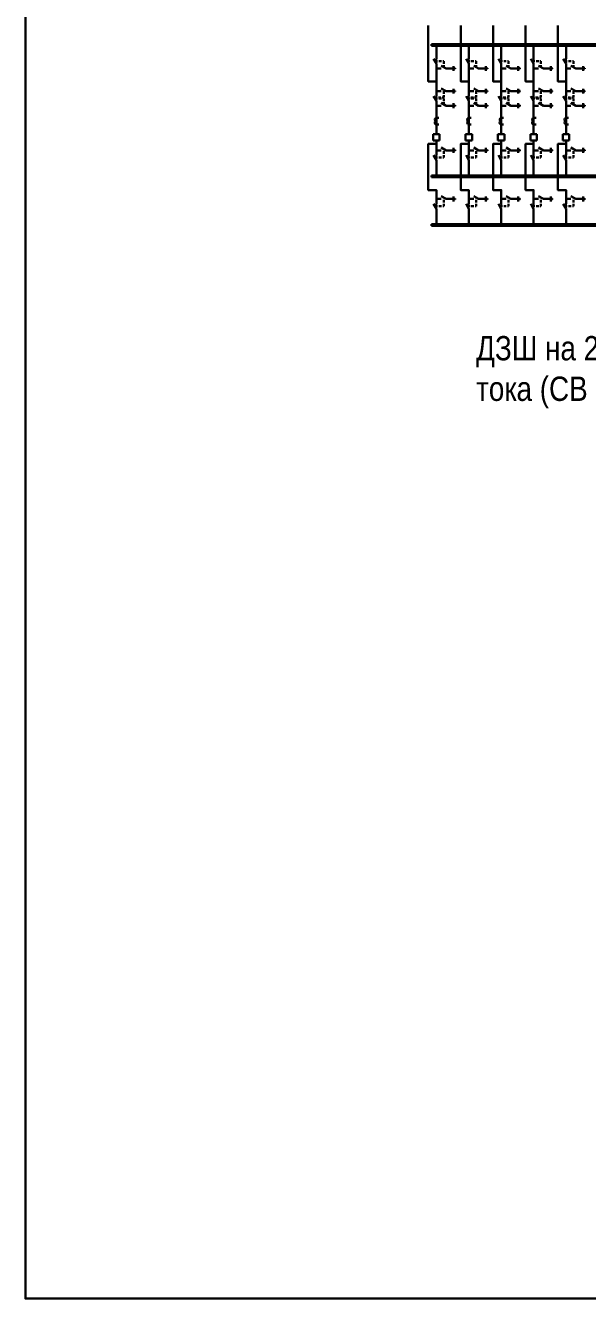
# Model space of a CAD drawing. Header units: millimetres. Extents: x -2550 to 7325, y -3772 to 3128.
# Drawn here: x 5289 to 5982, y -1712 to -142 of the extents above; entities that cross this region are included whole.
import ezdxf
from ezdxf.enums import TextEntityAlignment as Align

# ---------------------------------------------------------------- set-up
doc = ezdxf.new("R2010")
doc.units = ezdxf.units.MM
doc.linetypes.add('штриховая2', pattern=[9.525, 6.35, -3.175])
doc.layers.add('Основная', color=7, linetype='Continuous', lineweight=30)
doc.styles.add('Narrow', font='ARIALN.TTF')
doc.styles.add('Вывод', font='tahoma.ttf', dxfattribs={"height": 2.5})
doc.styles.add('Компонент', font='ARIALN.TTF', dxfattribs={"height": 3.5})

# ---------------------------------------------------------------- blocks, each defined once
blk = doc.blocks.new('*U96')
at = {"color": 0, "linetype": 'ByBlock'}
for p, q in [((0, 0), (979, 0)), ((0, -2), (0, 0)), ((979, -2), (979, 0)), ((0, -2), (979, -2))]:
    blk.add_line(p, q, dxfattribs=at)
at = {"layer": 'Основная', "style": 'Компонент'}
blk.add_attdef('ОШ', text='', height=3.5, dxfattribs=at).set_placement((6, 4), align=Align.MIDDLE_CENTER)
blk = doc.blocks.new('*U97')
at = {"color": 0, "linetype": 'ByBlock'}
for p, q in [((0, 0), (901, 0)), ((0, -2), (0, 0)), ((901, -2), (901, 0)), ((0, -2), (901, -2))]:
    blk.add_line(p, q, dxfattribs=at)
at = {"layer": 'Основная', "style": 'Компонент'}
blk.add_attdef('ОШ', text='', height=3.5, dxfattribs=at).set_placement((6, 4), align=Align.MIDDLE_CENTER)
blk = doc.blocks.new('*U18')
at = {"color": 0, "linetype": 'ByBlock'}
blk.add_line((0, 0), (6, 3.4), dxfattribs=at)
blk = doc.blocks.new('*U74')
at = {"color": 0}
for p, q in [((-3, 0), (-9, 0)), ((9, 0), (3, 0))]:
    blk.add_line(p, q, dxfattribs=at)
at = {"color": 0, "ltscale": 0.25, "xscale": -1, "rotation": 359.9999999999999}
blk.add_blockref('*U18', (3, 0), dxfattribs=at)
at = {"layer": 'Основная'}
for tag, height, style, p in [('ОУ', 3.5, 'Компонент', (-25, 0)), ('В1', 2.5, 'Вывод', (-7, -2)), ('В2', 2.5, 'Вывод', (7, -2))]:
    blk.add_attdef(tag, text='', height=height, dxfattribs=dict(at, style=style)).set_placement(p, align=Align.MIDDLE_CENTER)
blk = doc.blocks.new('*U78')
at = {"color": 0, "linetype": 'ByBlock'}
blk.add_line((-3, 0), (0, 0), dxfattribs=at)
at = {"color": 0}
for p, q in [((0, -3), (0, 3)), ((1, -1.5), (1, 1.5)), ((2, -0.5), (2, 0.5))]:
    blk.add_line(p, q, dxfattribs=at)
blk = doc.blocks.new('*U10')
at = {"color": 0}
blk.add_line((0, -1), (0, 1), dxfattribs=at)
blk = doc.blocks.new('*U79')
at = {"color": 0, "linetype": 'ByBlock'}
for p, q in [((0, 3), (0, 9)), ((0, -9), (0, -3))]:
    blk.add_line(p, q, dxfattribs=at)
at = {"color": 0, "linetype": 'ByBlock', "ltscale": 0.25, "rotation": 89.99999999999999}
for name, p in [('*U18', (0, -3)), ('*U10', (0, 3))]:
    blk.add_blockref(name, p, dxfattribs=at)
at = {"layer": 'Основная'}
for tag, height, style, p in [('ОУ', 3.5, 'Компонент', (-12, 0)), ('В1', 2.5, 'Вывод', (2, 7)), ('В2', 2.5, 'Вывод', (2, -7))]:
    blk.add_attdef(tag, text='', height=height, dxfattribs=dict(at, style=style)).set_placement(p, align=Align.MIDDLE_CENTER)
blk = doc.blocks.new('*U37')
at = {"color": 0, "linetype": 'ByBlock'}
for p, q in [((0, 0), (-8, 0)), ((-8, -8), (-8, 0)), ((0, -8), (0, 0)), ((0, -8), (-8, -8))]:
    blk.add_line(p, q, dxfattribs=at)
at = {"layer": 'Основная', "style": 'Компонент'}
blk.add_attdef('ОУ', text='', height=3.5, dxfattribs=at).set_placement((-15, -3), align=Align.MIDDLE_CENTER)
blk = doc.blocks.new('*U70')
at = {"color": 0, "ltscale": 0.25, "const_width": 0.6}
blk.add_lwpolyline([(0, -0.3, 1), (0, 0.3, 1)], format="xyb", close=True, dxfattribs=at)
at = {"layer": 'Основная', "color": 0}
for p, q in [((0, 7), (0, 9)), ((0, 2), (0, 7)), ((0, 0), (0, 2))]:
    blk.add_line(p, q, dxfattribs=at)
blk = doc.blocks.new('*U81')
at = {"color": 0, "linetype": 'ByBlock'}
for p, q in [((0, -5), (0, 5)), ((0, 4), (3, 4)), ((0, -4), (3, -4))]:
    blk.add_line(p, q, dxfattribs=at)
for centre, major_axis, start_param, end_param in [((0, -2), (-2, 0), 4.712389, 7.853982), ((0, 2), (0, -2), 3.141593, 6.283185)]:
    blk.add_ellipse(centre, major_axis=major_axis, ratio=1, start_param=start_param, end_param=end_param, dxfattribs=at)
at = {"layer": 'Основная', "linetype": 'ByBlock'}
for tag, height, style, p in [('ОУ', 3.5, 'Компонент', (-6, 0)), ('В1', 2.5, 'Вывод', (5, 6)), ('В2', 2.5, 'Вывод', (5, -6))]:
    blk.add_attdef(tag, text='', height=height, dxfattribs=dict(at, style=style)).set_placement(p, align=Align.MIDDLE_CENTER)
blk = doc.blocks.new('*U98')
at = {"color": 0, "linetype": 'ByBlock'}
for p, q in [((0, 0), (826, 0)), ((0, -2), (0, 0)), ((826, -2), (826, 0)), ((0, -2), (826, -2))]:
    blk.add_line(p, q, dxfattribs=at)
at = {"layer": 'Основная', "style": 'Компонент'}
blk.add_attdef('ОШ', text='', height=3.5, dxfattribs=at).set_placement((6, 4), align=Align.MIDDLE_CENTER)

msp = doc.modelspace()

# ---------------------------------------------------------------- linework, layer by layer
at = {"layer": 'Основная'}
msp.add_lwpolyline([(5289, 1125), (7325, 1125), (7325, -1712), (5289, -1712)], close=True, dxfattribs=at)
for points in [[(5786, -148), (5786, -142)], [(5786, -148), (5786, -211), (5796, -211)], [(5826, -148), (5826, -142)], [(5826, -148), (5826, -211), (5836, -211)], [(5866, -148), (5866, -142)], [(5866, -148), (5866, -211), (5876, -211)], [(5906, -148), (5906, -142)], [(5906, -148), (5906, -211), (5916, -211)], [(5946, -148), (5946, -142)], [(5946, -148), (5946, -211), (5956, -211)], [(5796, -177), (5796, -166)], [(5836, -177), (5836, -166)], [(5876, -177), (5876, -166)], [(5916, -177), (5916, -166)], [(5956, -177), (5956, -166)], [(5796, -214), (5796, -195)], [(5836, -214), (5836, -195)], [(5876, -214), (5876, -195)], [(5916, -214), (5916, -195)], [(5956, -214), (5956, -195)], [(5796, -276), (5796, -241)], [(5836, -276), (5836, -241)], [(5876, -276), (5876, -241)], [(5916, -276), (5916, -241)], [(5956, -276), (5956, -241)], [(5796, -356), (5796, -345), (5786, -345), (5786, -288), (5796, -288)], [(5796, -296), (5796, -284)], [(5836, -356), (5836, -345), (5826, -345), (5826, -288), (5836, -288)], [(5836, -296), (5836, -284)], [(5876, -356), (5876, -345), (5866, -345), (5866, -288), (5876, -288)], [(5876, -296), (5876, -284)], [(5916, -356), (5916, -345), (5906, -345), (5906, -288), (5916, -288)], [(5916, -296), (5916, -284)], [(5956, -356), (5956, -345), (5946, -345), (5946, -288), (5956, -288)], [(5956, -296), (5956, -284)], [(5796, -314), (5796, -328)], [(5836, -314), (5836, -328)], [(5876, -314), (5876, -328)], [(5916, -314), (5916, -328)], [(5956, -314), (5956, -328)], [(5796, -374), (5796, -388)], [(5836, -374), (5836, -388)], [(5876, -374), (5876, -388)], [(5916, -374), (5916, -388)], [(5956, -374), (5956, -388)]]:
    msp.add_lwpolyline(points, dxfattribs=at)
at = {"layer": 'Основная', "ltscale": 0.25, "const_width": 0.6}
for points in [[(5795.7, -166, 1), (5796.3, -166, 1)], [(5835.7, -166, 1), (5836.3, -166, 1)], [(5875.7, -166, 1), (5876.3, -166, 1)], [(5915.7, -166, 1), (5916.3, -166, 1)], [(5955.7, -166, 1), (5956.3, -166, 1)], [(5795.7, -195, 1), (5796.3, -195, 1)], [(5835.7, -195, 1), (5836.3, -195, 1)], [(5875.7, -195, 1), (5876.3, -195, 1)], [(5915.7, -195, 1), (5916.3, -195, 1)], [(5955.7, -195, 1), (5956.3, -195, 1)], [(5795.7, -211, 1), (5796.3, -211, 1)], [(5835.7, -211, 1), (5836.3, -211, 1)], [(5875.7, -211, 1), (5876.3, -211, 1)], [(5915.7, -211, 1), (5916.3, -211, 1)], [(5955.7, -211, 1), (5956.3, -211, 1)], [(5795.7, -241, 1), (5796.3, -241, 1)], [(5835.7, -241, 1), (5836.3, -241, 1)], [(5875.7, -241, 1), (5876.3, -241, 1)], [(5915.7, -241, 1), (5916.3, -241, 1)], [(5955.7, -241, 1), (5956.3, -241, 1)], [(5795.7, -288, 1), (5796.3, -288, 1)], [(5795.7, -296, 1), (5796.3, -296, 1)], [(5835.7, -288, 1), (5836.3, -288, 1)], [(5835.7, -296, 1), (5836.3, -296, 1)], [(5875.7, -288, 1), (5876.3, -288, 1)], [(5875.7, -296, 1), (5876.3, -296, 1)], [(5915.7, -288, 1), (5916.3, -288, 1)], [(5915.7, -296, 1), (5916.3, -296, 1)], [(5955.7, -288, 1), (5956.3, -288, 1)], [(5955.7, -296, 1), (5956.3, -296, 1)], [(5795.7, -328, 1), (5796.3, -328, 1)], [(5835.7, -328, 1), (5836.3, -328, 1)], [(5875.7, -328, 1), (5876.3, -328, 1)], [(5915.7, -328, 1), (5916.3, -328, 1)], [(5955.7, -328, 1), (5956.3, -328, 1)], [(5795.7, -356, 1), (5796.3, -356, 1)], [(5835.7, -356, 1), (5836.3, -356, 1)], [(5875.7, -356, 1), (5876.3, -356, 1)], [(5915.7, -356, 1), (5916.3, -356, 1)], [(5955.7, -356, 1), (5956.3, -356, 1)], [(5795.7, -388, 1), (5796.3, -388, 1)], [(5835.7, -388, 1), (5836.3, -388, 1)], [(5875.7, -388, 1), (5876.3, -388, 1)], [(5915.7, -388, 1), (5916.3, -388, 1)], [(5955.7, -388, 1), (5956.3, -388, 1)]]:
    msp.add_lwpolyline(points, format="xyb", close=True, dxfattribs=at)
at = {"layer": 'Основная', "linetype": 'штриховая2', "ltscale": 0.5}
for points in [[(5794.3, -186), (5805, -186), (5805, -193.3)], [(5834.3, -186), (5845, -186), (5845, -193.3)], [(5874.3, -186), (5885, -186), (5885, -193.3)], [(5914.3, -186), (5925, -186), (5925, -193.3)], [(5954.3, -186), (5965, -186), (5965, -193.3)], [(5793.7, -231), (5805, -231), (5805, -221.3)], [(5794.3, -232), (5805, -232), (5805, -239.3)], [(5833.7, -231), (5845, -231), (5845, -221.3)], [(5834.3, -232), (5845, -232), (5845, -239.3)], [(5873.7, -231), (5885, -231), (5885, -221.3)], [(5874.3, -232), (5885, -232), (5885, -239.3)], [(5913.7, -231), (5925, -231), (5925, -221.3)], [(5914.3, -232), (5925, -232), (5925, -239.3)], [(5953.7, -231), (5965, -231), (5965, -221.3)], [(5954.3, -232), (5965, -232), (5965, -239.3)], [(5794.3, -305), (5805, -305), (5805, -294.3)], [(5834.3, -305), (5845, -305), (5845, -294.3)], [(5874.3, -305), (5885, -305), (5885, -294.3)], [(5914.3, -305), (5925, -305), (5925, -294.3)], [(5954.3, -305), (5965, -305), (5965, -294.3)], [(5794.3, -365), (5805, -365), (5805, -354.3)], [(5834.3, -365), (5845, -365), (5845, -354.3)], [(5874.3, -365), (5885, -365), (5885, -354.3)], [(5914.3, -365), (5925, -365), (5925, -354.3)], [(5954.3, -365), (5965, -365), (5965, -354.3)]]:
    msp.add_lwpolyline(points, dxfattribs=at)

# ---------------------------------------------------------------- block references
at = {"layer": 'Основная', "ltscale": 0.25}
for name, p in [('*U98', (5790, -165)), ('*U79', (5796, -186)), ('*U79', (5836, -186)), ('*U79', (5876, -186)), ('*U79', (5916, -186)), ('*U79', (5956, -186)), ('*U74', (5805, -195)), ('*U78', (5817, -195)), ('*U74', (5845, -195)), ('*U78', (5857, -195)), ('*U74', (5885, -195)), ('*U78', (5897, -195)), ('*U74', (5925, -195)), ('*U78', (5937, -195)), ('*U74', (5965, -195)), ('*U78', (5977, -195)), ('*U70', (5796, -223)), ('*U74', (5805, -223)), ('*U70', (5836, -223)), ('*U74', (5845, -223)), ('*U70', (5876, -223)), ('*U74', (5885, -223)), ('*U70', (5916, -223)), ('*U74', (5925, -223)), ('*U70', (5956, -223)), ('*U74', (5965, -223)), ('*U79', (5796, -232)), ('*U78', (5817, -223)), ('*U79', (5836, -232)), ('*U78', (5857, -223)), ('*U79', (5876, -232)), ('*U78', (5897, -223)), ('*U79', (5916, -232)), ('*U78', (5937, -223)), ('*U79', (5956, -232)), ('*U78', (5977, -223)), ('*U74', (5805, -241)), ('*U78', (5817, -241)), ('*U74', (5845, -241)), ('*U78', (5857, -241)), ('*U74', (5885, -241)), ('*U78', (5897, -241)), ('*U74', (5925, -241)), ('*U78', (5937, -241)), ('*U74', (5965, -241)), ('*U78', (5977, -241)), ('*U37', (5800, -276)), ('*U37', (5840, -276)), ('*U37', (5880, -276)), ('*U37', (5920, -276)), ('*U37', (5960, -276)), ('*U79', (5796, -305)), ('*U74', (5805, -296)), ('*U78', (5817, -296)), ('*U79', (5836, -305)), ('*U74', (5845, -296)), ('*U78', (5857, -296)), ('*U79', (5876, -305)), ('*U74', (5885, -296)), ('*U78', (5897, -296)), ('*U79', (5916, -305)), ('*U74', (5925, -296)), ('*U78', (5937, -296)), ('*U79', (5956, -305)), ('*U74', (5965, -296)), ('*U78', (5977, -296)), ('*U97', (5790, -327)), ('*U79', (5796, -365)), ('*U74', (5805, -356)), ('*U78', (5817, -356)), ('*U79', (5836, -365)), ('*U74', (5845, -356)), ('*U78', (5857, -356)), ('*U79', (5876, -365)), ('*U74', (5885, -356)), ('*U78', (5897, -356)), ('*U79', (5916, -365)), ('*U74', (5925, -356)), ('*U78', (5937, -356)), ('*U79', (5956, -365)), ('*U74', (5965, -356)), ('*U78', (5977, -356)), ('*U96', (5790, -387))]:
    msp.add_blockref(name, p, dxfattribs=at)
at = {"layer": 'Основная', "color": 3, "ltscale": 0.25}
for p in [(5796, -260), (5836, -260), (5876, -260), (5916, -260), (5956, -260)]:
    msp.add_blockref('*U81', p, dxfattribs=at)

# ---------------------------------------------------------------- texts
at = {"layer": 'Основная', "color": 3, "insert": (5845, -525), "char_height": 30, "width": 941, "attachment_point": 1, "style": 'Narrow'}
msp.add_mtext('ДЗШ на 2 секции - 15 присоединений / 20 точка измерения тока (СВ подкл. с двух сторон) СТО п.4.8.5', dxfattribs=at)

doc.saveas('drawing.dxf')
